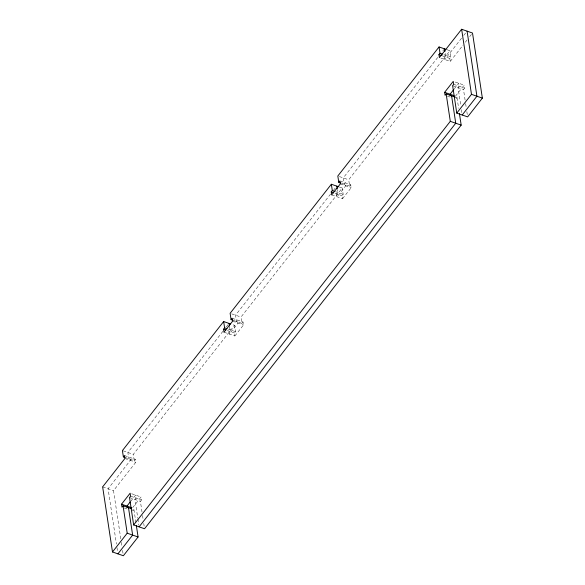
<?xml version="1.0" encoding="UTF-8"?>
<svg xmlns="http://www.w3.org/2000/svg" width="585" height="585" viewBox="0 0 585 585"><rect width="100%" height="100%" fill="white"/><g stroke="black" fill="none" stroke-linecap="round" stroke-linejoin="round"><path stroke-width="0.44" stroke-dasharray="2.92 2.19" d="M222.907 331.307L127.852 452.476L128.81 458.794L129.885 457.419L130.338 460.395L108.079 488.767L116.437 544.05M226.278 327.008L229.093 323.425M330.605 194.023L235.55 315.183L236.508 321.501L237.583 320.134L238.036 323.11L229.422 334.093L228.969 331.117L230.044 329.743L229.634 327.037M333.413 190.439L336.792 186.14M437.741 57.454L343.256 177.898L344.207 184.216L345.289 182.842L345.735 185.818L337.121 196.801L336.667 193.825L337.75 192.458L337.34 189.745M442.801 50.997L444.49 48.847M124.927 457.441L134.25 460.688L133.292 454.369L234.526 325.318L231.419 324.236M234.175 320.697L241.949 323.395L240.991 317.077L342.232 188.026L339.124 186.951M341.881 183.405L349.647 186.11L348.689 179.792L449.931 50.741L446.823 49.659M461.514 38.237L444.819 59.516L444.366 56.54L445.448 55.165L445.039 52.46M463.737 35.4L467.079 31.144M134.25 460.688L135.325 459.313L124.451 455.525M223.982 332.2L234.856 335.98L234.409 333.011L235.484 331.636L234.526 325.318M241.949 323.395L243.024 322.028L232.15 318.24M331.68 194.907L342.561 198.695L342.108 195.719L343.183 194.352L342.232 188.026M349.647 186.11L350.722 184.736L339.848 180.955M440.936 58.164L450.26 61.41L449.806 58.434L450.881 57.059L449.931 50.741M120.795 538.807L113.519 490.661L135.771 462.289L135.325 459.313M234.856 335.98L243.477 325.004L243.024 322.028M342.561 198.695L351.175 187.712L350.722 184.736M450.26 61.41L463.057 45.096M465.28 42.259L467.51 39.422M469.733 36.584L471.4 34.456M130.74 501.286L135.588 495.107L136.034 498.084L134.959 499.458L137.767 518.017M454.377 88.737L458.684 83.245L459.137 86.222L458.055 87.596L460.731 105.271M131.705 493.755L141.022 497.001L132.407 507.985L132.861 510.961L133.936 509.586L132.378 509.045M455.51 96.123L464.124 85.139L454.801 81.893M142.001 511.955L140.4 501.345L141.475 499.978L141.022 497.001M455.481 97.183L457.031 97.724L455.956 99.099L455.62 96.869M465.097 100.093L463.495 89.483L464.57 88.116L464.124 85.139M443.891 54.624L450.881 57.059M442.041 55.729L449.806 58.434M453.697 84.328L464.57 88.116M452.622 85.703L463.495 89.483M447.415 96.123L450.516 97.205M339.366 176.546L348.689 179.792M340.294 183.924L351.175 187.712M335.417 191.646L343.183 194.352M335.117 193.284L342.108 195.719M231.667 313.838L240.991 317.077M232.596 321.216L243.477 325.004M228.494 329.201L235.484 331.636M227.419 330.576L234.409 333.011M123.194 450.852L133.292 454.369M124.897 458.501L135.771 462.289M130.601 496.19L141.475 499.978M102.638 486.874L113.519 490.661M129.519 497.564L140.4 501.345M124.312 507.985L127.42 509.067M465.638 103.633L466.303 108.049M466.837 111.581L467.371 115.121M461.397 109.695L461.938 113.227M457.031 97.724L458.64 108.327M142.535 515.495L143.208 519.911M143.742 523.443L144.137 526.098M137.899 518.902L138.835 525.089M133.936 509.586L135.939 522.844M121.336 542.375L122.009 546.836M122.55 550.397L123.091 553.966M116.978 547.618L117.651 552.072"/><path stroke-width="0.88" d="M230.644 323.966L223.653 321.531L122.419 450.582L123.369 456.9L124.927 457.441M338.342 186.681L331.351 184.246L230.117 313.297L231.075 319.615L233.4 320.426M446.048 49.389L439.05 46.954L337.816 176.005L338.773 182.323L341.099 183.134M123.369 456.9L124.451 455.525L124.897 458.501L102.638 486.874L112.488 551.962L123.362 555.75L138.082 536.986L136.342 525.498M231.075 319.615L232.15 318.24L232.596 321.216L223.982 332.2L223.536 329.223L224.611 327.849L223.653 321.531M338.773 182.323L339.848 180.955L340.294 183.924L331.68 194.907L331.234 191.931L332.309 190.564L331.351 184.246M454.706 96.913L446.158 93.936L445.083 95.311L444.629 92.335L453.251 81.352L453.697 84.328L452.622 85.703L456.768 113.102L467.642 116.89L482.362 98.126L472.512 33.038L461.638 29.25L439.379 57.622L438.933 54.646L440.008 53.272L439.05 46.954M131.603 508.774L123.062 505.798L121.98 507.173L121.534 504.197L130.148 493.214L130.601 496.19L129.519 497.564L133.665 524.964L144.539 528.752L461.177 125.124L459.437 113.636M130.199 501.974L126.967 506.091L127.194 507.575M453.836 89.425L450.07 94.229L450.296 95.713M112.488 551.962L127.201 533.198L123.062 505.798M133.665 524.964L450.304 121.336L446.158 93.936M456.768 113.102L471.481 94.339L461.638 29.25M117.921 553.856L132.641 535.092L128.495 507.692M139.106 526.858L455.737 123.23L451.598 95.83M462.201 114.996L476.921 96.232L467.079 31.144M440.008 53.272L442.34 54.083M438.933 54.646L441.266 55.458M471.481 94.339L482.362 98.126M444.629 92.335L453.953 95.582M450.304 121.336L461.177 125.124M332.309 190.564L334.642 191.375M331.234 191.931L333.56 192.743M224.611 327.849L226.943 328.66M223.536 329.223L225.861 330.035M121.534 504.197L131.632 507.714M127.201 533.198L138.082 536.986M444.49 48.847L444.9 51.56M336.792 186.14L337.201 188.845M229.093 323.425L229.503 326.13"/></g></svg>
